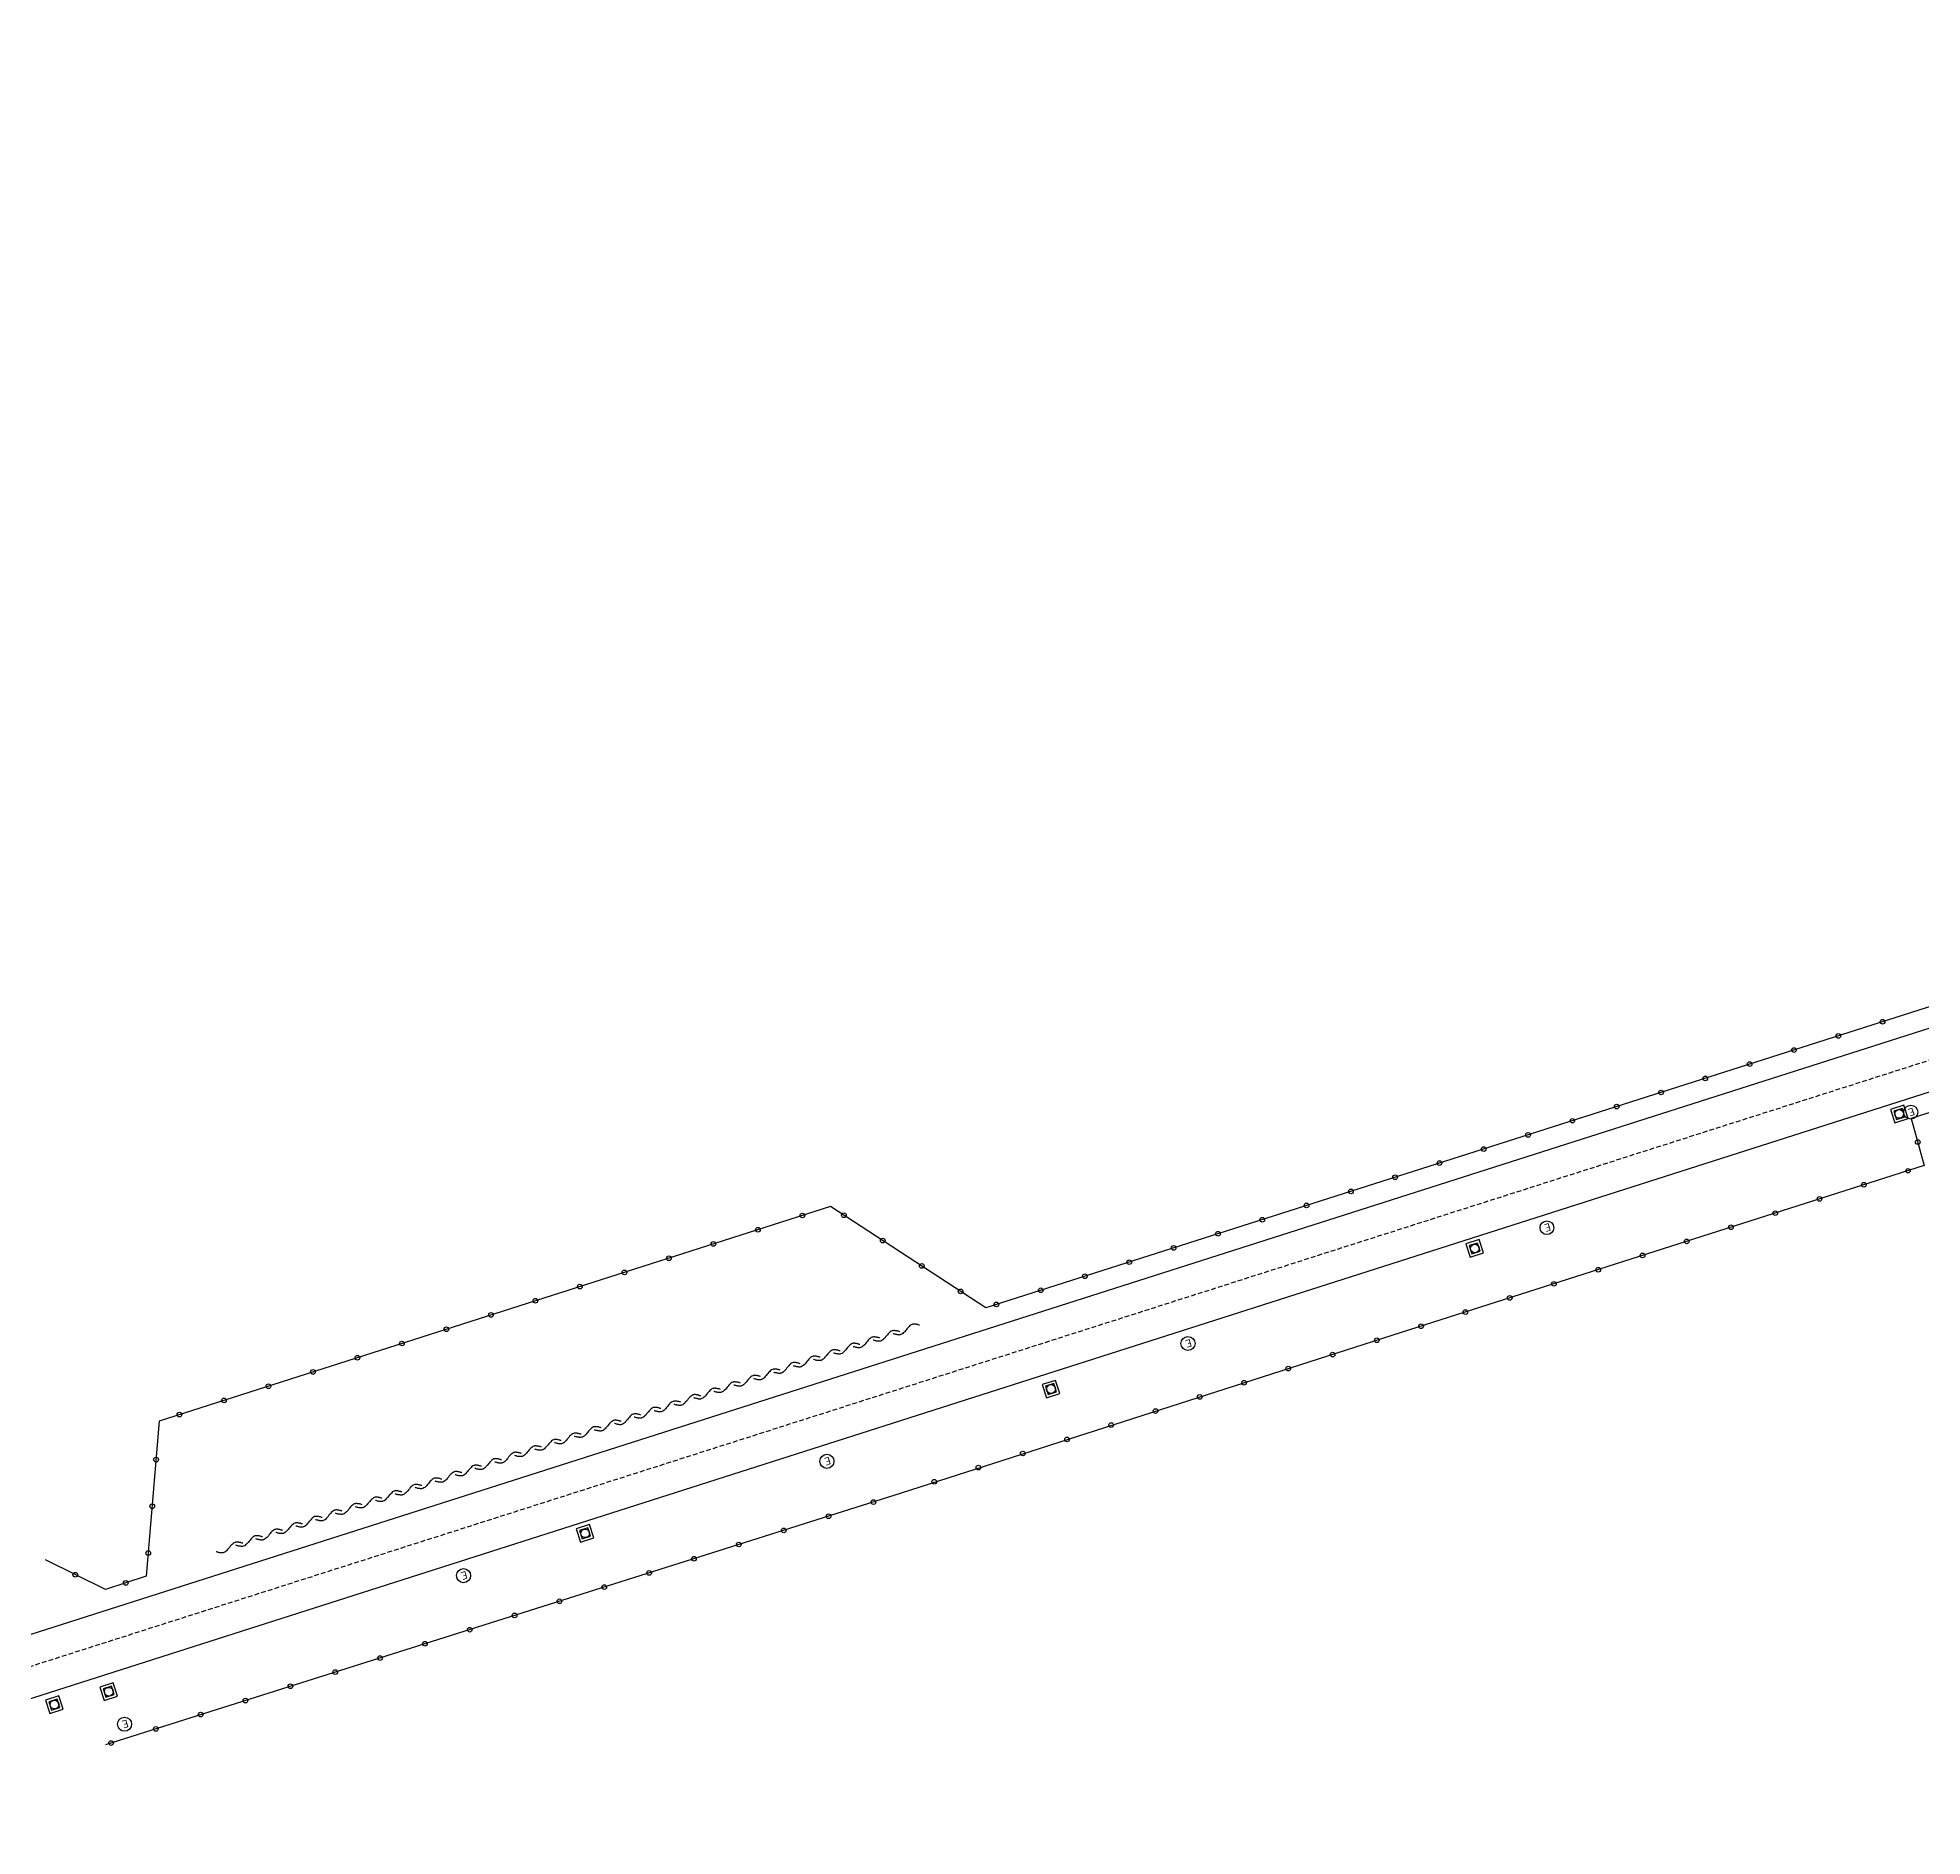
# Model space of a CAD drawing. Header units: millimetres. Extents: x 114000 to 115000, y 149000 to 150000.
# Drawn here: x 114298.3 to 114501, y 149603.8 to 149797.3 of the extents above; entities that cross this region are included whole.
import ezdxf
from ezdxf.enums import TextEntityAlignment as Align

# ---------------------------------------------------------------- set-up
doc = ezdxf.new("R2010")
doc.units = ezdxf.units.MM
doc.linetypes.add('DASHED', pattern=[0.75, 0.5, -0.25])
for name, color, linetype in [('W0001', 6, 'DASHED'), ('W0008', 7, 'CONTINUOUS'), ('W0310', 3, 'CONTINUOUS'), ('W0322', 7, 'CONTINUOUS'), ('W0420', 7, 'CONTINUOUS'), ('W0471', 7, 'CONTINUOUS')]:
    doc.layers.add(name, color=color, linetype=linetype)
doc.styles.get("Standard").update_dxf_attribs({"font": 'romans.shx', "width": 0.85})

msp = doc.modelspace()

# ---------------------------------------------------------------- linework, layer by layer
at = {"layer": 'W0001'}
msp.add_lwpolyline([(114958.71, 149753.86), (114871.55, 149790.48), (114857.4, 149795.22), (114848.34, 149796.25), (114841.62, 149795.58), (114836.48, 149794.14), (114248.78, 149606.51)], dxfattribs=at)
at = {"layer": 'W0008'}
for points in [[(114835.48, 149797.27), (114248.11, 149609.73)], [(114251.02, 149603.8), (114826.12, 149787.53)]]:
    msp.add_lwpolyline(points, dxfattribs=at)
at = {"layer": 'W0310'}
for points in [[(114390.99, 149658.08), (114390.91, 149658.09), (114390.84, 149658.12), (114390.78, 149658.14), (114390.7, 149658.16), (114390.63, 149658.17), (114390.56, 149658.19), (114390.49, 149658.19), (114390.43, 149658.2), (114390.36, 149658.2), (114390.3, 149658.2), (114390.23, 149658.19), (114390.17, 149658.17), (114390.06, 149658.12), (114389.95, 149658.05), (114389.85, 149657.95), (114389.75, 149657.86), (114389.66, 149657.73), (114389.56, 149657.62), (114389.47, 149657.52), (114389.38, 149657.39), (114389.27, 149657.3), (114389.17, 149657.2), (114389.07, 149657.12), (114388.95, 149657.08), (114388.89, 149657.06), (114388.83, 149657.05), (114388.77, 149657.05), (114388.7, 149657.05), (114388.63, 149657.06), (114388.56, 149657.06), (114388.49, 149657.08), (114388.42, 149657.09), (114388.35, 149657.11), (114388.28, 149657.12), (114388.2, 149657.16), (114388.13, 149657.17)], [(114393.13, 149658.78), (114393.05, 149658.8), (114392.98, 149658.81), (114392.92, 149658.84), (114392.84, 149658.86), (114392.77, 149658.88), (114392.7, 149658.88), (114392.63, 149658.89), (114392.57, 149658.89), (114392.5, 149658.89), (114392.44, 149658.89), (114392.38, 149658.88), (114392.31, 149658.86), (114392.2, 149658.81), (114392.09, 149658.73), (114391.99, 149658.64), (114391.89, 149658.53), (114391.8, 149658.42), (114391.7, 149658.31), (114391.61, 149658.19), (114391.52, 149658.08), (114391.41, 149657.98), (114391.31, 149657.89), (114391.21, 149657.81), (114391.09, 149657.77), (114391.03, 149657.75), (114390.97, 149657.73), (114390.91, 149657.73), (114390.84, 149657.73), (114390.77, 149657.75), (114390.7, 149657.75), (114390.64, 149657.77), (114390.57, 149657.78), (114390.5, 149657.8), (114390.42, 149657.81), (114390.35, 149657.84), (114390.28, 149657.86)], [(114384.57, 149656.02), (114384.49, 149656.03), (114384.42, 149656.06), (114384.36, 149656.08), (114384.28, 149656.09), (114384.21, 149656.11), (114384.14, 149656.12), (114384.07, 149656.14), (114384.01, 149656.14), (114383.94, 149656.14), (114383.88, 149656.14), (114383.81, 149656.12), (114383.75, 149656.11), (114383.64, 149656.06), (114383.53, 149655.98), (114383.42, 149655.89), (114383.33, 149655.78), (114383.23, 149655.67), (114383.14, 149655.55), (114383.05, 149655.44), (114382.95, 149655.33), (114382.86, 149655.22), (114382.75, 149655.12), (114382.65, 149655.05), (114382.53, 149655), (114382.47, 149654.98), (114382.41, 149654.97), (114382.34, 149654.97), (114382.27, 149654.97), (114382.21, 149654.97), (114382.14, 149654.98), (114382.07, 149655), (114382, 149655.02), (114381.93, 149655.03), (114381.86, 149655.05), (114381.78, 149655.08), (114381.71, 149655.09)], [(114386.71, 149656.7), (114386.63, 149656.72), (114386.56, 149656.75), (114386.5, 149656.77), (114386.42, 149656.78), (114386.35, 149656.8), (114386.28, 149656.81), (114386.21, 149656.81), (114386.15, 149656.83), (114386.08, 149656.83), (114386.02, 149656.83), (114385.95, 149656.81), (114385.89, 149656.8), (114385.78, 149656.75), (114385.67, 149656.67), (114385.57, 149656.58), (114385.47, 149656.48), (114385.38, 149656.38), (114385.28, 149656.25), (114385.19, 149656.14), (114385.09, 149656.03), (114384.99, 149655.92), (114384.89, 149655.83), (114384.79, 149655.75), (114384.67, 149655.7), (114384.61, 149655.69), (114384.55, 149655.67), (114384.48, 149655.67), (114384.41, 149655.67), (114384.35, 149655.67), (114384.28, 149655.69), (114384.21, 149655.69), (114384.14, 149655.7), (114384.07, 149655.72), (114384, 149655.75), (114383.92, 149655.77), (114383.85, 149655.78)], [(114388.85, 149657.39), (114388.77, 149657.41), (114388.7, 149657.44), (114388.64, 149657.45), (114388.56, 149657.47), (114388.49, 149657.48), (114388.42, 149657.5), (114388.35, 149657.5), (114388.29, 149657.52), (114388.22, 149657.52), (114388.16, 149657.52), (114388.09, 149657.5), (114388.03, 149657.48), (114387.92, 149657.44), (114387.81, 149657.36), (114387.71, 149657.27), (114387.61, 149657.17), (114387.52, 149657.06), (114387.42, 149656.94), (114387.33, 149656.83), (114387.23, 149656.72), (114387.13, 149656.61), (114387.03, 149656.52), (114386.93, 149656.44), (114386.81, 149656.39), (114386.75, 149656.38), (114386.69, 149656.36), (114386.62, 149656.36), (114386.55, 149656.36), (114386.49, 149656.36), (114386.42, 149656.38), (114386.35, 149656.38), (114386.28, 149656.39), (114386.21, 149656.41), (114386.14, 149656.44), (114386.06, 149656.45), (114385.99, 149656.47)], [(114378.14, 149653.95), (114378.07, 149653.98), (114378, 149653.98), (114377.92, 149654), (114377.85, 149654.03), (114377.78, 149654.05), (114377.72, 149654.05), (114377.65, 149654.06), (114377.58, 149654.06), (114377.52, 149654.06), (114377.45, 149654.06), (114377.39, 149654.05), (114377.33, 149654.03), (114377.21, 149653.98), (114377.1, 149653.91), (114377, 149653.81), (114376.91, 149653.72), (114376.8, 149653.59), (114376.71, 149653.48), (114376.62, 149653.36), (114376.52, 149653.25), (114376.43, 149653.16), (114376.33, 149653.06), (114376.22, 149652.98), (114376.1, 149652.94), (114376.04, 149652.92), (114375.98, 149652.91), (114375.91, 149652.91), (114375.85, 149652.91), (114375.78, 149652.92), (114375.71, 149652.92), (114375.65, 149652.94), (114375.58, 149652.95), (114375.51, 149652.97), (114375.43, 149652.98), (114375.36, 149653.02), (114375.29, 149653.03)], [(114380.28, 149654.64), (114380.21, 149654.66), (114380.14, 149654.69), (114380.07, 149654.7), (114380, 149654.72), (114379.92, 149654.73), (114379.86, 149654.75), (114379.79, 149654.75), (114379.72, 149654.77), (114379.66, 149654.77), (114379.59, 149654.77), (114379.53, 149654.75), (114379.47, 149654.73), (114379.35, 149654.69), (114379.24, 149654.61), (114379.14, 149654.52), (114379.05, 149654.41), (114378.95, 149654.3), (114378.86, 149654.19), (114378.77, 149654.06), (114378.66, 149653.95), (114378.57, 149653.84), (114378.47, 149653.75), (114378.36, 149653.67), (114378.24, 149653.62), (114378.18, 149653.61), (114378.12, 149653.59), (114378.05, 149653.59), (114377.99, 149653.59), (114377.92, 149653.61), (114377.85, 149653.61), (114377.79, 149653.62), (114377.72, 149653.64), (114377.65, 149653.66), (114377.57, 149653.67), (114377.5, 149653.7), (114377.43, 149653.72)], [(114382.42, 149655.33), (114382.35, 149655.34), (114382.28, 149655.38), (114382.21, 149655.39), (114382.14, 149655.41), (114382.06, 149655.42), (114382, 149655.44), (114381.93, 149655.44), (114381.86, 149655.45), (114381.8, 149655.45), (114381.73, 149655.45), (114381.67, 149655.44), (114381.61, 149655.42), (114381.49, 149655.38), (114381.38, 149655.3), (114381.28, 149655.2), (114381.19, 149655.09), (114381.09, 149654.98), (114381, 149654.88), (114380.91, 149654.75), (114380.8, 149654.64), (114380.71, 149654.53), (114380.61, 149654.44), (114380.5, 149654.36), (114380.38, 149654.31), (114380.32, 149654.3), (114380.26, 149654.28), (114380.2, 149654.28), (114380.13, 149654.28), (114380.06, 149654.3), (114379.99, 149654.3), (114379.93, 149654.31), (114379.86, 149654.33), (114379.79, 149654.34), (114379.71, 149654.36), (114379.64, 149654.39), (114379.57, 149654.41)], [(114371.72, 149651.88), (114371.64, 149651.89), (114371.57, 149651.92), (114371.51, 149651.94), (114371.43, 149651.95), (114371.36, 149651.97), (114371.29, 149651.98), (114371.22, 149651.98), (114371.16, 149652), (114371.09, 149652), (114371.02, 149652), (114370.96, 149651.98), (114370.9, 149651.97), (114370.79, 149651.92), (114370.68, 149651.84), (114370.58, 149651.75), (114370.48, 149651.66), (114370.38, 149651.55), (114370.29, 149651.42), (114370.2, 149651.31), (114370.1, 149651.2), (114370, 149651.09), (114369.9, 149651), (114369.8, 149650.92), (114369.68, 149650.88), (114369.62, 149650.86), (114369.55, 149650.84), (114369.49, 149650.84), (114369.42, 149650.84), (114369.36, 149650.84), (114369.29, 149650.86), (114369.22, 149650.86), (114369.15, 149650.88), (114369.08, 149650.89), (114369.01, 149650.92), (114368.93, 149650.94), (114368.86, 149650.95)], [(114373.86, 149652.56), (114373.78, 149652.58), (114373.71, 149652.61), (114373.65, 149652.62), (114373.57, 149652.64), (114373.5, 149652.66), (114373.43, 149652.67), (114373.36, 149652.67), (114373.3, 149652.69), (114373.23, 149652.69), (114373.16, 149652.69), (114373.1, 149652.67), (114373.04, 149652.66), (114372.93, 149652.61), (114372.82, 149652.53), (114372.72, 149652.44), (114372.62, 149652.34), (114372.52, 149652.22), (114372.43, 149652.11), (114372.34, 149652), (114372.24, 149651.88), (114372.14, 149651.78), (114372.04, 149651.69), (114371.94, 149651.61), (114371.82, 149651.56), (114371.76, 149651.55), (114371.7, 149651.53), (114371.63, 149651.53), (114371.56, 149651.53), (114371.5, 149651.55), (114371.43, 149651.55), (114371.36, 149651.56), (114371.29, 149651.58), (114371.22, 149651.59), (114371.15, 149651.61), (114371.07, 149651.64), (114371, 149651.66)], [(114376, 149653.27), (114375.92, 149653.28), (114375.85, 149653.3), (114375.79, 149653.33), (114375.71, 149653.34), (114375.64, 149653.36), (114375.57, 149653.36), (114375.5, 149653.38), (114375.44, 149653.38), (114375.37, 149653.38), (114375.3, 149653.38), (114375.24, 149653.36), (114375.18, 149653.34), (114375.07, 149653.3), (114374.96, 149653.22), (114374.86, 149653.12), (114374.76, 149653.02), (114374.66, 149652.91), (114374.57, 149652.8), (114374.48, 149652.67), (114374.38, 149652.56), (114374.28, 149652.47), (114374.18, 149652.38), (114374.08, 149652.3), (114373.96, 149652.25), (114373.9, 149652.23), (114373.84, 149652.22), (114373.77, 149652.22), (114373.7, 149652.22), (114373.64, 149652.23), (114373.57, 149652.23), (114373.5, 149652.25), (114373.43, 149652.27), (114373.36, 149652.28), (114373.29, 149652.3), (114373.21, 149652.33), (114373.14, 149652.34)], [(114367.43, 149650.5), (114367.36, 149650.52), (114367.29, 149650.55), (114367.22, 149650.56), (114367.15, 149650.58), (114367.07, 149650.59), (114367.01, 149650.61), (114366.94, 149650.61), (114366.87, 149650.62), (114366.8, 149650.62), (114366.74, 149650.62), (114366.68, 149650.61), (114366.62, 149650.59), (114366.51, 149650.55), (114366.4, 149650.47), (114366.29, 149650.38), (114366.2, 149650.27), (114366.1, 149650.16), (114366.01, 149650.05), (114365.91, 149649.92), (114365.82, 149649.81), (114365.72, 149649.7), (114365.62, 149649.61), (114365.52, 149649.53), (114365.4, 149649.48), (114365.34, 149649.47), (114365.27, 149649.45), (114365.21, 149649.45), (114365.14, 149649.45), (114365.08, 149649.45), (114365.01, 149649.47), (114364.94, 149649.48), (114364.87, 149649.5), (114364.8, 149649.52), (114364.73, 149649.53), (114364.65, 149649.56), (114364.58, 149649.58)], [(114369.58, 149651.19), (114369.5, 149651.2), (114369.43, 149651.23), (114369.37, 149651.25), (114369.29, 149651.27), (114369.22, 149651.28), (114369.15, 149651.3), (114369.08, 149651.3), (114369.02, 149651.31), (114368.95, 149651.31), (114368.88, 149651.31), (114368.82, 149651.3), (114368.76, 149651.28), (114368.65, 149651.23), (114368.54, 149651.16), (114368.44, 149651.06), (114368.34, 149650.97), (114368.24, 149650.86), (114368.15, 149650.73), (114368.05, 149650.62), (114367.96, 149650.52), (114367.86, 149650.41), (114367.76, 149650.31), (114367.66, 149650.23), (114367.54, 149650.19), (114367.48, 149650.17), (114367.41, 149650.16), (114367.35, 149650.16), (114367.28, 149650.16), (114367.22, 149650.16), (114367.15, 149650.17), (114367.08, 149650.17), (114367.01, 149650.19), (114366.94, 149650.2), (114366.87, 149650.23), (114366.79, 149650.25), (114366.72, 149650.27)], [(114361.01, 149648.44), (114360.93, 149648.45), (114360.86, 149648.47), (114360.8, 149648.5), (114360.72, 149648.52), (114360.65, 149648.53), (114360.58, 149648.53), (114360.51, 149648.55), (114360.45, 149648.55), (114360.38, 149648.55), (114360.31, 149648.55), (114360.25, 149648.53), (114360.19, 149648.52), (114360.08, 149648.47), (114359.97, 149648.39), (114359.87, 149648.3), (114359.77, 149648.19), (114359.67, 149648.08), (114359.58, 149647.97), (114359.48, 149647.84), (114359.39, 149647.73), (114359.29, 149647.64), (114359.19, 149647.55), (114359.09, 149647.47), (114358.97, 149647.42), (114358.91, 149647.41), (114358.84, 149647.39), (114358.78, 149647.39), (114358.72, 149647.39), (114358.65, 149647.41), (114358.58, 149647.41), (114358.52, 149647.42), (114358.45, 149647.44), (114358.38, 149647.45), (114358.3, 149647.47), (114358.23, 149647.5), (114358.16, 149647.52)], [(114363.15, 149649.12), (114363.08, 149649.14), (114363.01, 149649.17), (114362.94, 149649.19), (114362.87, 149649.2), (114362.79, 149649.22), (114362.73, 149649.23), (114362.66, 149649.23), (114362.59, 149649.25), (114362.52, 149649.25), (114362.46, 149649.25), (114362.4, 149649.23), (114362.34, 149649.22), (114362.22, 149649.17), (114362.11, 149649.09), (114362.01, 149649), (114361.91, 149648.89), (114361.81, 149648.78), (114361.73, 149648.67), (114361.63, 149648.55), (114361.53, 149648.44), (114361.44, 149648.33), (114361.34, 149648.23), (114361.23, 149648.16), (114361.11, 149648.11), (114361.05, 149648.09), (114360.98, 149648.08), (114360.92, 149648.08), (114360.86, 149648.08), (114360.79, 149648.09), (114360.72, 149648.09), (114360.66, 149648.11), (114360.59, 149648.12), (114360.52, 149648.14), (114360.44, 149648.16), (114360.37, 149648.19), (114360.3, 149648.2)], [(114365.29, 149649.81), (114365.22, 149649.83), (114365.15, 149649.86), (114365.08, 149649.88), (114365.01, 149649.89), (114364.93, 149649.91), (114364.87, 149649.92), (114364.8, 149649.92), (114364.73, 149649.94), (114364.66, 149649.94), (114364.6, 149649.94), (114364.54, 149649.92), (114364.48, 149649.91), (114364.36, 149649.86), (114364.25, 149649.78), (114364.15, 149649.69), (114364.05, 149649.58), (114363.95, 149649.47), (114363.87, 149649.36), (114363.77, 149649.23), (114363.67, 149649.12), (114363.58, 149649.02), (114363.48, 149648.92), (114363.37, 149648.84), (114363.25, 149648.8), (114363.19, 149648.78), (114363.12, 149648.77), (114363.06, 149648.77), (114363, 149648.77), (114362.93, 149648.78), (114362.86, 149648.78), (114362.8, 149648.8), (114362.73, 149648.81), (114362.66, 149648.83), (114362.58, 149648.84), (114362.51, 149648.88), (114362.44, 149648.89)], [(114354.59, 149646.36), (114354.51, 149646.38), (114354.44, 149646.41), (114354.38, 149646.42), (114354.3, 149646.44), (114354.23, 149646.45), (114354.16, 149646.47), (114354.09, 149646.47), (114354.02, 149646.48), (114353.95, 149646.48), (114353.89, 149646.48), (114353.83, 149646.47), (114353.77, 149646.45), (114353.66, 149646.41), (114353.55, 149646.33), (114353.45, 149646.23), (114353.34, 149646.14), (114353.25, 149646.03), (114353.16, 149645.91), (114353.06, 149645.8), (114352.97, 149645.69), (114352.87, 149645.58), (114352.77, 149645.48), (114352.66, 149645.41), (114352.55, 149645.36), (114352.48, 149645.34), (114352.42, 149645.33), (114352.36, 149645.33), (114352.29, 149645.33), (114352.23, 149645.33), (114352.16, 149645.34), (114352.09, 149645.34), (114352.02, 149645.36), (114351.95, 149645.38), (114351.88, 149645.41), (114351.8, 149645.42), (114351.73, 149645.44)], [(114356.73, 149647.05), (114356.65, 149647.06), (114356.58, 149647.09), (114356.52, 149647.11), (114356.44, 149647.12), (114356.37, 149647.14), (114356.3, 149647.16), (114356.23, 149647.16), (114356.16, 149647.17), (114356.09, 149647.17), (114356.03, 149647.17), (114355.97, 149647.16), (114355.91, 149647.14), (114355.8, 149647.09), (114355.69, 149647.02), (114355.59, 149646.92), (114355.48, 149646.83), (114355.39, 149646.7), (114355.3, 149646.59), (114355.2, 149646.48), (114355.11, 149646.36), (114355.01, 149646.27), (114354.91, 149646.17), (114354.8, 149646.09), (114354.69, 149646.05), (114354.62, 149646.03), (114354.56, 149646.02), (114354.5, 149646.02), (114354.43, 149646.02), (114354.37, 149646.03), (114354.3, 149646.03), (114354.23, 149646.05), (114354.16, 149646.06), (114354.09, 149646.08), (114354.02, 149646.09), (114353.94, 149646.12), (114353.87, 149646.14)], [(114358.87, 149647.75), (114358.79, 149647.77), (114358.72, 149647.78), (114358.66, 149647.81), (114358.58, 149647.83), (114358.51, 149647.84), (114358.44, 149647.84), (114358.37, 149647.86), (114358.3, 149647.86), (114358.23, 149647.86), (114358.17, 149647.86), (114358.11, 149647.84), (114358.05, 149647.83), (114357.94, 149647.78), (114357.83, 149647.7), (114357.73, 149647.61), (114357.62, 149647.5), (114357.53, 149647.39), (114357.44, 149647.28), (114357.34, 149647.16), (114357.25, 149647.05), (114357.15, 149646.95), (114357.05, 149646.86), (114356.95, 149646.78), (114356.83, 149646.73), (114356.77, 149646.72), (114356.7, 149646.7), (114356.64, 149646.7), (114356.57, 149646.7), (114356.51, 149646.72), (114356.44, 149646.72), (114356.37, 149646.73), (114356.3, 149646.75), (114356.23, 149646.77), (114356.16, 149646.78), (114356.08, 149646.81), (114356.01, 149646.83)], [(114348.16, 149644.3), (114348.09, 149644.31), (114348.02, 149644.34), (114347.95, 149644.36), (114347.88, 149644.38), (114347.8, 149644.39), (114347.73, 149644.41), (114347.66, 149644.41), (114347.59, 149644.42), (114347.53, 149644.42), (114347.47, 149644.42), (114347.41, 149644.41), (114347.34, 149644.39), (114347.23, 149644.34), (114347.12, 149644.27), (114347.02, 149644.17), (114346.92, 149644.06), (114346.82, 149643.95), (114346.73, 149643.84), (114346.64, 149643.72), (114346.54, 149643.61), (114346.45, 149643.5), (114346.34, 149643.41), (114346.23, 149643.33), (114346.12, 149643.28), (114346.05, 149643.27), (114345.99, 149643.25), (114345.93, 149643.25), (114345.87, 149643.25), (114345.8, 149643.27), (114345.73, 149643.27), (114345.66, 149643.28), (114345.59, 149643.3), (114345.52, 149643.31), (114345.45, 149643.33), (114345.38, 149643.36), (114345.3, 149643.38)], [(114350.3, 149644.98), (114350.23, 149645), (114350.16, 149645.03), (114350.09, 149645.05), (114350.02, 149645.06), (114349.94, 149645.08), (114349.88, 149645.09), (114349.8, 149645.09), (114349.73, 149645.11), (114349.67, 149645.11), (114349.61, 149645.11), (114349.55, 149645.09), (114349.48, 149645.08), (114349.37, 149645.03), (114349.26, 149644.95), (114349.16, 149644.86), (114349.06, 149644.75), (114348.96, 149644.64), (114348.88, 149644.53), (114348.78, 149644.41), (114348.68, 149644.3), (114348.59, 149644.19), (114348.48, 149644.09), (114348.38, 149644.02), (114348.26, 149643.97), (114348.2, 149643.95), (114348.13, 149643.94), (114348.07, 149643.94), (114348.01, 149643.94), (114347.94, 149643.95), (114347.87, 149643.95), (114347.8, 149643.97), (114347.73, 149643.98), (114347.66, 149644), (114347.59, 149644.02), (114347.52, 149644.05), (114347.45, 149644.06)], [(114352.45, 149645.67), (114352.37, 149645.69), (114352.3, 149645.72), (114352.23, 149645.73), (114352.16, 149645.75), (114352.09, 149645.77), (114352.02, 149645.78), (114351.95, 149645.78), (114351.88, 149645.8), (114351.81, 149645.8), (114351.75, 149645.8), (114351.69, 149645.78), (114351.62, 149645.77), (114351.52, 149645.72), (114351.41, 149645.64), (114351.3, 149645.55), (114351.2, 149645.45), (114351.11, 149645.34), (114351.02, 149645.22), (114350.92, 149645.11), (114350.83, 149645), (114350.73, 149644.89), (114350.62, 149644.8), (114350.52, 149644.72), (114350.41, 149644.67), (114350.34, 149644.66), (114350.28, 149644.64), (114350.22, 149644.64), (114350.15, 149644.64), (114350.09, 149644.64), (114350.02, 149644.66), (114349.95, 149644.66), (114349.88, 149644.67), (114349.8, 149644.69), (114349.73, 149644.72), (114349.66, 149644.73), (114349.59, 149644.75)], [(114341.73, 149642.22), (114341.66, 149642.23), (114341.59, 149642.27), (114341.52, 149642.28), (114341.45, 149642.3), (114341.38, 149642.31), (114341.3, 149642.33), (114341.23, 149642.33), (114341.17, 149642.34), (114341.1, 149642.34), (114341.04, 149642.34), (114340.98, 149642.33), (114340.91, 149642.31), (114340.8, 149642.27), (114340.7, 149642.19), (114340.59, 149642.09), (114340.49, 149642), (114340.4, 149641.88), (114340.3, 149641.77), (114340.21, 149641.66), (114340.12, 149641.53), (114340.02, 149641.44), (114339.91, 149641.34), (114339.81, 149641.27), (114339.7, 149641.22), (114339.63, 149641.2), (114339.57, 149641.19), (114339.51, 149641.19), (114339.44, 149641.19), (114339.38, 149641.2), (114339.3, 149641.2), (114339.23, 149641.22), (114339.16, 149641.23), (114339.09, 149641.25), (114339.02, 149641.27), (114338.95, 149641.3), (114338.88, 149641.31)], [(114343.88, 149642.92), (114343.8, 149642.94), (114343.73, 149642.95), (114343.66, 149642.98), (114343.59, 149643), (114343.52, 149643.02), (114343.45, 149643.02), (114343.38, 149643.03), (114343.31, 149643.03), (114343.24, 149643.03), (114343.18, 149643.03), (114343.12, 149643.02), (114343.05, 149643), (114342.95, 149642.95), (114342.84, 149642.88), (114342.73, 149642.78), (114342.63, 149642.67), (114342.54, 149642.56), (114342.45, 149642.45), (114342.35, 149642.33), (114342.26, 149642.22), (114342.16, 149642.12), (114342.05, 149642.03), (114341.95, 149641.95), (114341.84, 149641.91), (114341.77, 149641.89), (114341.71, 149641.88), (114341.65, 149641.88), (114341.58, 149641.88), (114341.52, 149641.89), (114341.45, 149641.89), (114341.38, 149641.91), (114341.3, 149641.92), (114341.23, 149641.94), (114341.16, 149641.95), (114341.09, 149641.98), (114341.02, 149642)], [(114346.02, 149643.61), (114345.95, 149643.62), (114345.88, 149643.66), (114345.8, 149643.67), (114345.73, 149643.69), (114345.66, 149643.7), (114345.59, 149643.72), (114345.52, 149643.72), (114345.45, 149643.73), (114345.39, 149643.73), (114345.33, 149643.73), (114345.27, 149643.72), (114345.2, 149643.7), (114345.09, 149643.66), (114344.98, 149643.58), (114344.88, 149643.48), (114344.78, 149643.38), (114344.68, 149643.27), (114344.59, 149643.16), (114344.5, 149643.03), (114344.4, 149642.92), (114344.3, 149642.81), (114344.2, 149642.72), (114344.09, 149642.64), (114343.98, 149642.59), (114343.91, 149642.58), (114343.85, 149642.56), (114343.79, 149642.56), (114343.73, 149642.56), (114343.66, 149642.58), (114343.59, 149642.58), (114343.52, 149642.59), (114343.45, 149642.61), (114343.38, 149642.62), (114343.3, 149642.64), (114343.23, 149642.67), (114343.16, 149642.69)], [(114335.3, 149640.16), (114335.23, 149640.17), (114335.16, 149640.2), (114335.09, 149640.22), (114335.02, 149640.23), (114334.95, 149640.25), (114334.88, 149640.27), (114334.81, 149640.27), (114334.74, 149640.28), (114334.68, 149640.28), (114334.62, 149640.28), (114334.55, 149640.27), (114334.49, 149640.25), (114334.38, 149640.2), (114334.27, 149640.12), (114334.17, 149640.03), (114334.07, 149639.94), (114333.98, 149639.83), (114333.88, 149639.7), (114333.79, 149639.59), (114333.7, 149639.48), (114333.59, 149639.38), (114333.49, 149639.28), (114333.39, 149639.2), (114333.27, 149639.16), (114333.21, 149639.14), (114333.15, 149639.12), (114333.09, 149639.12), (114333.02, 149639.12), (114332.95, 149639.12), (114332.88, 149639.14), (114332.81, 149639.14), (114332.74, 149639.16), (114332.67, 149639.17), (114332.6, 149639.2), (114332.52, 149639.22), (114332.45, 149639.23)], [(114337.45, 149640.84), (114337.38, 149640.86), (114337.3, 149640.89), (114337.24, 149640.91), (114337.16, 149640.92), (114337.09, 149640.94), (114337.02, 149640.95), (114336.95, 149640.95), (114336.89, 149640.97), (114336.82, 149640.97), (114336.76, 149640.97), (114336.7, 149640.95), (114336.63, 149640.94), (114336.52, 149640.89), (114336.41, 149640.81), (114336.31, 149640.72), (114336.21, 149640.62), (114336.12, 149640.52), (114336.02, 149640.39), (114335.93, 149640.28), (114335.84, 149640.17), (114335.73, 149640.06), (114335.63, 149639.97), (114335.53, 149639.89), (114335.41, 149639.84), (114335.35, 149639.83), (114335.29, 149639.81), (114335.23, 149639.81), (114335.16, 149639.81), (114335.09, 149639.81), (114335.02, 149639.83), (114334.95, 149639.83), (114334.88, 149639.84), (114334.81, 149639.86), (114334.74, 149639.89), (114334.66, 149639.91), (114334.59, 149639.92)], [(114339.59, 149641.53), (114339.52, 149641.55), (114339.45, 149641.58), (114339.38, 149641.59), (114339.3, 149641.61), (114339.23, 149641.62), (114339.16, 149641.64), (114339.09, 149641.64), (114339.03, 149641.66), (114338.96, 149641.66), (114338.9, 149641.66), (114338.84, 149641.64), (114338.77, 149641.62), (114338.66, 149641.58), (114338.55, 149641.5), (114338.45, 149641.41), (114338.35, 149641.31), (114338.26, 149641.19), (114338.16, 149641.08), (114338.07, 149640.97), (114337.98, 149640.84), (114337.88, 149640.75), (114337.77, 149640.66), (114337.67, 149640.58), (114337.55, 149640.53), (114337.49, 149640.52), (114337.43, 149640.5), (114337.37, 149640.5), (114337.3, 149640.5), (114337.23, 149640.52), (114337.16, 149640.52), (114337.09, 149640.53), (114337.02, 149640.55), (114336.95, 149640.56), (114336.88, 149640.58), (114336.8, 149640.61), (114336.73, 149640.62)], [(114328.88, 149638.09), (114328.8, 149638.11), (114328.73, 149638.14), (114328.67, 149638.16), (114328.59, 149638.17), (114328.52, 149638.19), (114328.45, 149638.2), (114328.38, 149638.22), (114328.32, 149638.22), (114328.25, 149638.22), (114328.19, 149638.22), (114328.12, 149638.2), (114328.06, 149638.19), (114327.95, 149638.14), (114327.84, 149638.06), (114327.74, 149637.97), (114327.64, 149637.86), (114327.55, 149637.75), (114327.45, 149637.62), (114327.36, 149637.52), (114327.27, 149637.41), (114327.17, 149637.3), (114327.06, 149637.2), (114326.96, 149637.12), (114326.84, 149637.08), (114326.78, 149637.06), (114326.72, 149637.05), (114326.66, 149637.05), (114326.59, 149637.05), (114326.52, 149637.06), (114326.45, 149637.06), (114326.39, 149637.08), (114326.32, 149637.09), (114326.25, 149637.11), (114326.17, 149637.12), (114326.1, 149637.16), (114326.03, 149637.17)], [(114331.02, 149638.78), (114330.95, 149638.8), (114330.88, 149638.83), (114330.81, 149638.84), (114330.74, 149638.86), (114330.66, 149638.88), (114330.6, 149638.89), (114330.53, 149638.89), (114330.46, 149638.91), (114330.4, 149638.91), (114330.34, 149638.91), (114330.27, 149638.89), (114330.21, 149638.88), (114330.09, 149638.83), (114329.98, 149638.75), (114329.88, 149638.66), (114329.79, 149638.55), (114329.69, 149638.44), (114329.6, 149638.33), (114329.51, 149638.2), (114329.41, 149638.09), (114329.31, 149637.98), (114329.21, 149637.89), (114329.1, 149637.81), (114328.98, 149637.77), (114328.92, 149637.75), (114328.86, 149637.73), (114328.8, 149637.73), (114328.73, 149637.73), (114328.66, 149637.75), (114328.59, 149637.75), (114328.53, 149637.77), (114328.46, 149637.78), (114328.39, 149637.8), (114328.31, 149637.81), (114328.24, 149637.84), (114328.17, 149637.86)], [(114333.16, 149639.47), (114333.09, 149639.48), (114333.02, 149639.52), (114332.95, 149639.53), (114332.88, 149639.55), (114332.8, 149639.56), (114332.74, 149639.58), (114332.67, 149639.58), (114332.6, 149639.59), (114332.54, 149639.59), (114332.48, 149639.59), (114332.41, 149639.58), (114332.35, 149639.56), (114332.23, 149639.52), (114332.12, 149639.44), (114332.02, 149639.34), (114331.93, 149639.23), (114331.83, 149639.12), (114331.74, 149639.02), (114331.65, 149638.89), (114331.55, 149638.78), (114331.45, 149638.67), (114331.35, 149638.58), (114331.24, 149638.5), (114331.12, 149638.45), (114331.06, 149638.44), (114331, 149638.42), (114330.94, 149638.42), (114330.88, 149638.42), (114330.8, 149638.44), (114330.73, 149638.44), (114330.67, 149638.45), (114330.6, 149638.47), (114330.53, 149638.48), (114330.45, 149638.5), (114330.38, 149638.53), (114330.31, 149638.55)], [(114322.46, 149636.02), (114322.38, 149636.03), (114322.31, 149636.06), (114322.25, 149636.08), (114322.17, 149636.09), (114322.1, 149636.11), (114322.03, 149636.12), (114321.96, 149636.12), (114321.9, 149636.14), (114321.83, 149636.14), (114321.77, 149636.14), (114321.7, 149636.12), (114321.64, 149636.11), (114321.53, 149636.06), (114321.42, 149635.98), (114321.32, 149635.89), (114321.22, 149635.8), (114321.12, 149635.67), (114321.03, 149635.56), (114320.94, 149635.45), (114320.84, 149635.33), (114320.74, 149635.23), (114320.64, 149635.14), (114320.54, 149635.06), (114320.42, 149635.02), (114320.36, 149635), (114320.3, 149634.98), (114320.23, 149634.98), (114320.16, 149634.98), (114320.1, 149635), (114320.03, 149635), (114319.96, 149635.02), (114319.89, 149635.03), (114319.82, 149635.05), (114319.75, 149635.06), (114319.67, 149635.09), (114319.6, 149635.11)], [(114324.6, 149636.72), (114324.52, 149636.73), (114324.45, 149636.75), (114324.39, 149636.78), (114324.31, 149636.8), (114324.24, 149636.81), (114324.17, 149636.81), (114324.1, 149636.83), (114324.04, 149636.83), (114323.97, 149636.83), (114323.91, 149636.83), (114323.84, 149636.81), (114323.78, 149636.8), (114323.67, 149636.75), (114323.56, 149636.67), (114323.46, 149636.58), (114323.36, 149636.47), (114323.27, 149636.36), (114323.17, 149636.25), (114323.08, 149636.12), (114322.98, 149636.02), (114322.88, 149635.92), (114322.78, 149635.83), (114322.68, 149635.75), (114322.56, 149635.7), (114322.5, 149635.69), (114322.44, 149635.67), (114322.38, 149635.67), (114322.3, 149635.67), (114322.24, 149635.69), (114322.17, 149635.69), (114322.1, 149635.7), (114322.03, 149635.72), (114321.96, 149635.73), (114321.89, 149635.75), (114321.81, 149635.78), (114321.74, 149635.8)], [(114326.74, 149637.41), (114326.66, 149637.42), (114326.59, 149637.44), (114326.53, 149637.47), (114326.45, 149637.48), (114326.38, 149637.5), (114326.31, 149637.5), (114326.24, 149637.52), (114326.18, 149637.52), (114326.11, 149637.52), (114326.05, 149637.52), (114325.98, 149637.5), (114325.92, 149637.48), (114325.81, 149637.44), (114325.7, 149637.36), (114325.6, 149637.27), (114325.5, 149637.16), (114325.41, 149637.05), (114325.31, 149636.94), (114325.22, 149636.81), (114325.12, 149636.7), (114325.02, 149636.61), (114324.92, 149636.52), (114324.82, 149636.44), (114324.7, 149636.39), (114324.64, 149636.38), (114324.58, 149636.36), (114324.52, 149636.36), (114324.45, 149636.36), (114324.38, 149636.38), (114324.31, 149636.38), (114324.24, 149636.39), (114324.17, 149636.41), (114324.1, 149636.42), (114324.03, 149636.44), (114323.95, 149636.47), (114323.88, 149636.48)], [(114320.32, 149635.33), (114320.24, 149635.34), (114320.17, 149635.38), (114320.11, 149635.39), (114320.03, 149635.41), (114319.96, 149635.42), (114319.89, 149635.44), (114319.82, 149635.44), (114319.76, 149635.45), (114319.69, 149635.45), (114319.62, 149635.45), (114319.56, 149635.44), (114319.5, 149635.42), (114319.39, 149635.38), (114319.28, 149635.3), (114319.18, 149635.2), (114319.08, 149635.11), (114318.98, 149635), (114318.89, 149634.88), (114318.8, 149634.77), (114318.7, 149634.66), (114318.6, 149634.55), (114318.5, 149634.45), (114318.4, 149634.38), (114318.28, 149634.33), (114318.22, 149634.31), (114318.16, 149634.3), (114318.09, 149634.3), (114318.02, 149634.3), (114317.96, 149634.3), (114317.89, 149634.31), (114317.82, 149634.31), (114317.75, 149634.33), (114317.68, 149634.34), (114317.61, 149634.38), (114317.53, 149634.39), (114317.46, 149634.41)]]:
    msp.add_lwpolyline(points, dxfattribs=at)
at = {"layer": 'W0322'}
for points in [[(114659.47, 149781.08), (114670.28, 149746.8), (114400.26, 149660.64), (114383.54, 149671.55), (114311.35, 149648.47), (114309.95, 149631.78), (114305.55, 149630.34), (114299.1, 149633.53)], [(114686.33, 149710.86), (114681.58, 149739.02), (114499.78, 149681.02), (114501.16, 149675.95), (114444.91, 149657.98), (114391.16, 149640.7), (114305.57, 149613.66)]]:
    msp.add_lwpolyline(points, dxfattribs=at)
for centre, radius in [((114496.7, 149691.42), 0.251), ((114487.16, 149688.38), 0.251), ((114491.93, 149689.89), 0.251), ((114482.4, 149686.86), 0.251), ((114477.63, 149685.33), 0.251), ((114468.1, 149682.3), 0.251), ((114472.87, 149683.81), 0.251), ((114463.34, 149680.77), 0.235), ((114458.57, 149679.25), 0.251), ((114500.48, 149678.48), 0.251), ((114449.04, 149676.22), 0.251), ((114453.8, 149677.73), 0.251), ((114444.27, 149674.69), 0.251), ((114499.44, 149675.39), 0.235), ((114439.51, 149673.17), 0.251), ((114489.91, 149672.36), 0.251), ((114494.68, 149673.88), 0.251), ((114380.52, 149670.58), 0.251), ((114384.98, 149670.61), 0.251), ((114429.98, 149670.12), 0.251), ((114434.74, 149671.66), 0.251), ((114485.16, 149670.83), 0.251), ((114375.73, 149669.05), 0.251), ((114425.21, 149668.61), 0.251), ((114480.39, 149669.31), 0.251), ((114366.16, 149665.98), 0.251), ((114370.95, 149667.52), 0.251), ((114389.16, 149667.88), 0.251), ((114420.45, 149667.09), 0.251), ((114470.88, 149666.28), 0.251), ((114475.63, 149667.8), 0.251), ((114361.38, 149664.45), 0.251), ((114393.35, 149665.16), 0.251), ((114410.91, 149664.05), 0.251), ((114415.68, 149665.56), 0.251), ((114466.11, 149664.75), 0.251), ((114356.59, 149662.94), 0.251), ((114397.54, 149662.42), 0.251), ((114406.15, 149662.53), 0.251), ((114461.35, 149663.23), 0.251), ((114347.02, 149659.88), 0.251), ((114351.8, 149661.41), 0.251), ((114401.38, 149661.02), 0.251), ((114451.83, 149660.19), 0.251), ((114456.59, 149661.72), 0.251), ((114342.23, 149658.34), 0.251), ((114447.06, 149658.67), 0.251), ((114337.45, 149656.81), 0.251), ((114442.3, 149657.16), 0.251), ((114327.88, 149653.75), 0.251), ((114332.66, 149655.28), 0.251), ((114432.78, 149654.11), 0.251), ((114437.55, 149655.62), 0.251), ((114323.09, 149652.22), 0.251), ((114428.02, 149652.59), 0.251), ((114318.31, 149650.69), 0.251), ((114423.26, 149651.06), 0.251), ((114313.52, 149649.16), 0.251), ((114413.73, 149648.03), 0.251), ((114418.5, 149649.55), 0.251), ((114408.98, 149646.5), 0.251), ((114311.01, 149644.33), 0.251), ((114404.22, 149644.98), 0.251), ((114394.7, 149641.94), 0.251), ((114399.45, 149643.47), 0.251), ((114388.16, 149639.75), 0.251), ((114310.59, 149639.3), 0.251), ((114383.33, 149638.23), 0.251), ((114378.51, 149636.7), 0.251), ((114310.16, 149634.27), 0.251), ((114368.86, 149633.66), 0.251), ((114373.68, 149635.19), 0.251), ((114302.32, 149631.94), 0.251), ((114364.04, 149632.14), 0.251), ((114307.75, 149631.06), 0.251), ((114359.21, 149630.61), 0.251), ((114349.56, 149627.56), 0.251), ((114354.39, 149629.08), 0.251), ((114344.74, 149626.03), 0.251), ((114339.92, 149624.52), 0.251), ((114330.27, 149621.47), 0.251), ((114335.09, 149622.98), 0.251), ((114325.45, 149619.94), 0.251), ((114320.62, 149618.41), 0.251), ((114310.98, 149615.36), 0.251), ((114315.8, 149616.89), 0.251), ((114306.16, 149613.84), 0.251)]:
    msp.add_circle(centre, radius, dxfattribs=at)
at = {"layer": 'W0420'}
for points in [[(114498.98, 149682.45), (114497.55, 149681.98), (114498, 149680.56), (114499.43, 149681.02), (114498.98, 149682.45)], [(114498.8, 149682.09), (114497.9, 149681.81), (114498.19, 149680.92), (114499.08, 149681.2), (114498.8, 149682.09)], [(114453.77, 149666.55), (114453.32, 149667.98), (114451.89, 149667.52), (114452.34, 149666.09), (114453.77, 149666.55)], [(114453.42, 149666.73), (114453.14, 149667.62), (114452.24, 149667.34), (114452.53, 149666.45), (114453.42, 149666.73)], [(114408.2, 149651.42), (114407.74, 149652.84), (114406.31, 149652.39), (114406.77, 149650.97), (114408.2, 149651.42)], [(114407.84, 149651.61), (114407.55, 149652.5), (114406.66, 149652.22), (114406.95, 149651.31), (114407.84, 149651.61)], [(114358.09, 149635.91), (114357.63, 149637.33), (114356.2, 149636.88), (114356.66, 149635.45), (114358.09, 149635.91)], [(114357.73, 149636.09), (114357.45, 149636.98), (114356.55, 149636.7), (114356.84, 149635.8), (114357.73, 149636.09)], [(114306.39, 149620.3), (114304.96, 149619.84), (114305.42, 149618.42), (114306.85, 149618.88), (114306.39, 149620.3)], [(114306.21, 149619.95), (114305.31, 149619.67), (114305.6, 149618.77), (114306.49, 149619.06), (114306.21, 149619.95)], [(114300.55, 149618.91), (114299.12, 149618.45), (114299.59, 149617.02), (114301.02, 149617.48), (114300.55, 149618.91)], [(114300.38, 149618.55), (114299.48, 149618.27), (114299.77, 149617.38), (114300.66, 149617.66), (114300.38, 149618.55)]]:
    msp.add_lwpolyline(points, dxfattribs=at)
for centre, radius in [((114498.49, 149681.5), 0.467), ((114452.84, 149667.03), 0.46), ((114407.25, 149651.91), 0.477), ((114357.15, 149636.39), 0.46), ((114305.91, 149619.36), 0.467), ((114300.07, 149617.97), 0.467)]:
    msp.add_circle(centre, radius, dxfattribs=at)
at = {"layer": 'W0471'}
for centre, radius in [((114499.73, 149681.69), 0.754), ((114460.6, 149669.27), 0.739), ((114421.99, 149656.81), 0.756), ((114383.16, 149644.14), 0.756), ((114344.08, 149631.84), 0.756), ((114307.62, 149615.86), 0.756)]:
    msp.add_circle(centre, radius, dxfattribs=at)

# ---------------------------------------------------------------- texts
for height, rotation, width, p, p2 in [(0.739, 197.967, 1.016466, (114499.97, 149682.16), (114499.39, 149681.97)), (0.754, 197.7429, 1.008538, (114460.84, 149669.75), (114460.26, 149669.56)), (0.739, 197.9699, 1.016307, (114422.23, 149657.28), (114421.66, 149657.09)), (0.756, 197.9699, 0.99305, (114383.4, 149644.62), (114382.82, 149644.44)), (0.739, 197.9699, 1.016307, (114344.32, 149632.31), (114343.74, 149632.12)), (0.756, 197.9699, 0.99305, (114307.87, 149616.34), (114307.29, 149616.16))]:
    msp.add_text('E', height=height, rotation=rotation, dxfattribs=dict(at, width=width)).set_placement(p, p2, align=Align.FIT)

doc.saveas('drawing.dxf')
